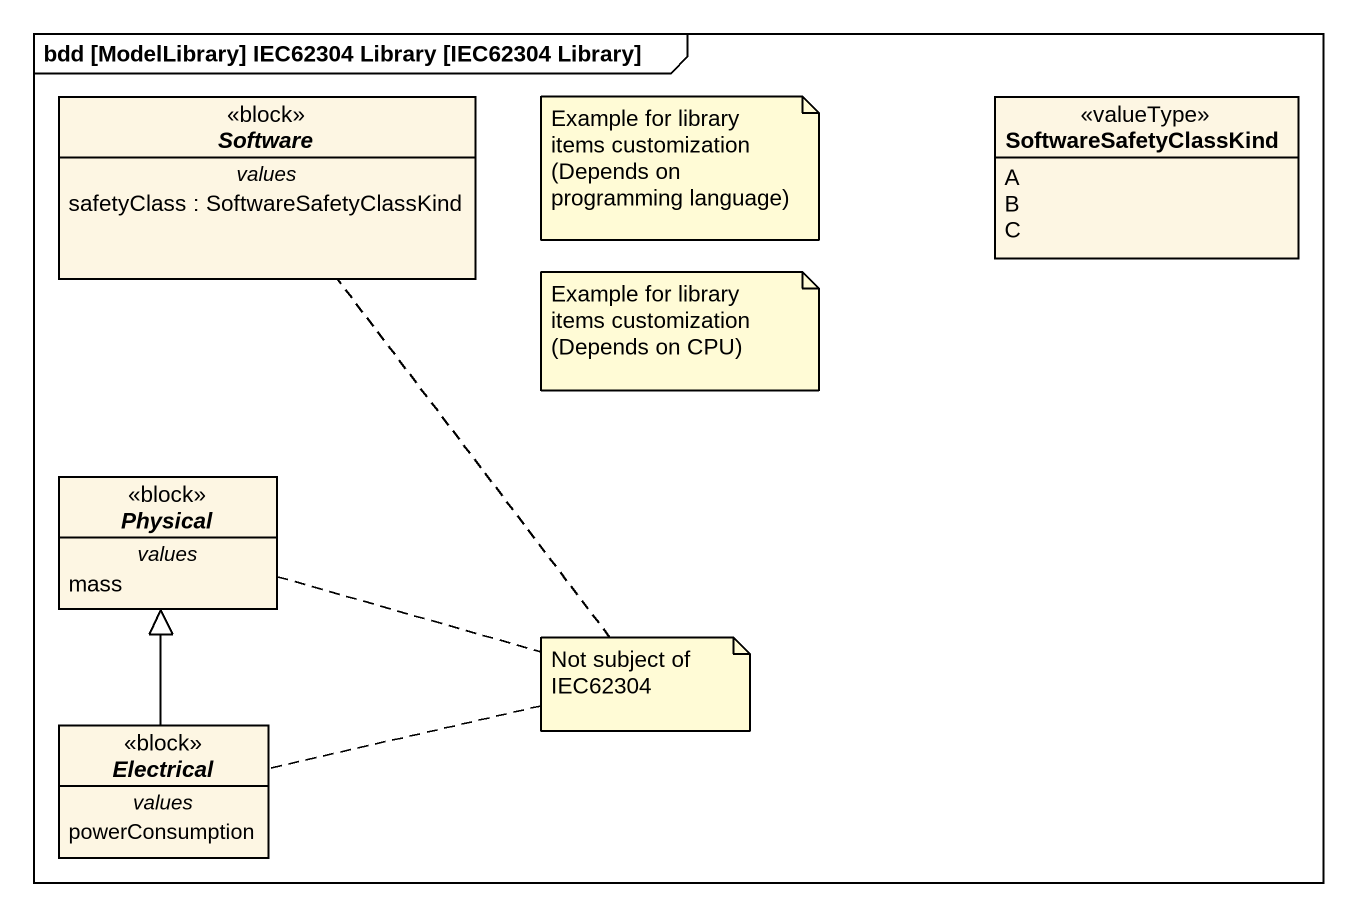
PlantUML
@startuml
mainframe bdd [ModelLibrary] IEC62304 Library [IEC62304 Library]
hide circle
hide empty members
abstract class Software <<block>> {
  -- values --
  safetyClass : SoftwareSafetyClassKind
}
enum SoftwareSafetyClassKind <<valueType>> {
  A
  B
  C
}
abstract class Physical <<block>> {
  -- values --
  mass
}
abstract class Electrical <<block>> {
  -- values --
  powerConsumption
}
Electrical -up-|> Physical
note as N1
  Example for library items customization (Depends on programming language)
end note
note as N2
  Example for library items customization (Depends on CPU)
end note
note as N3
  Not subject of IEC62304
end note
N3 .. Physical
N3 .. Electrical
N3 .. Software
@enduml
